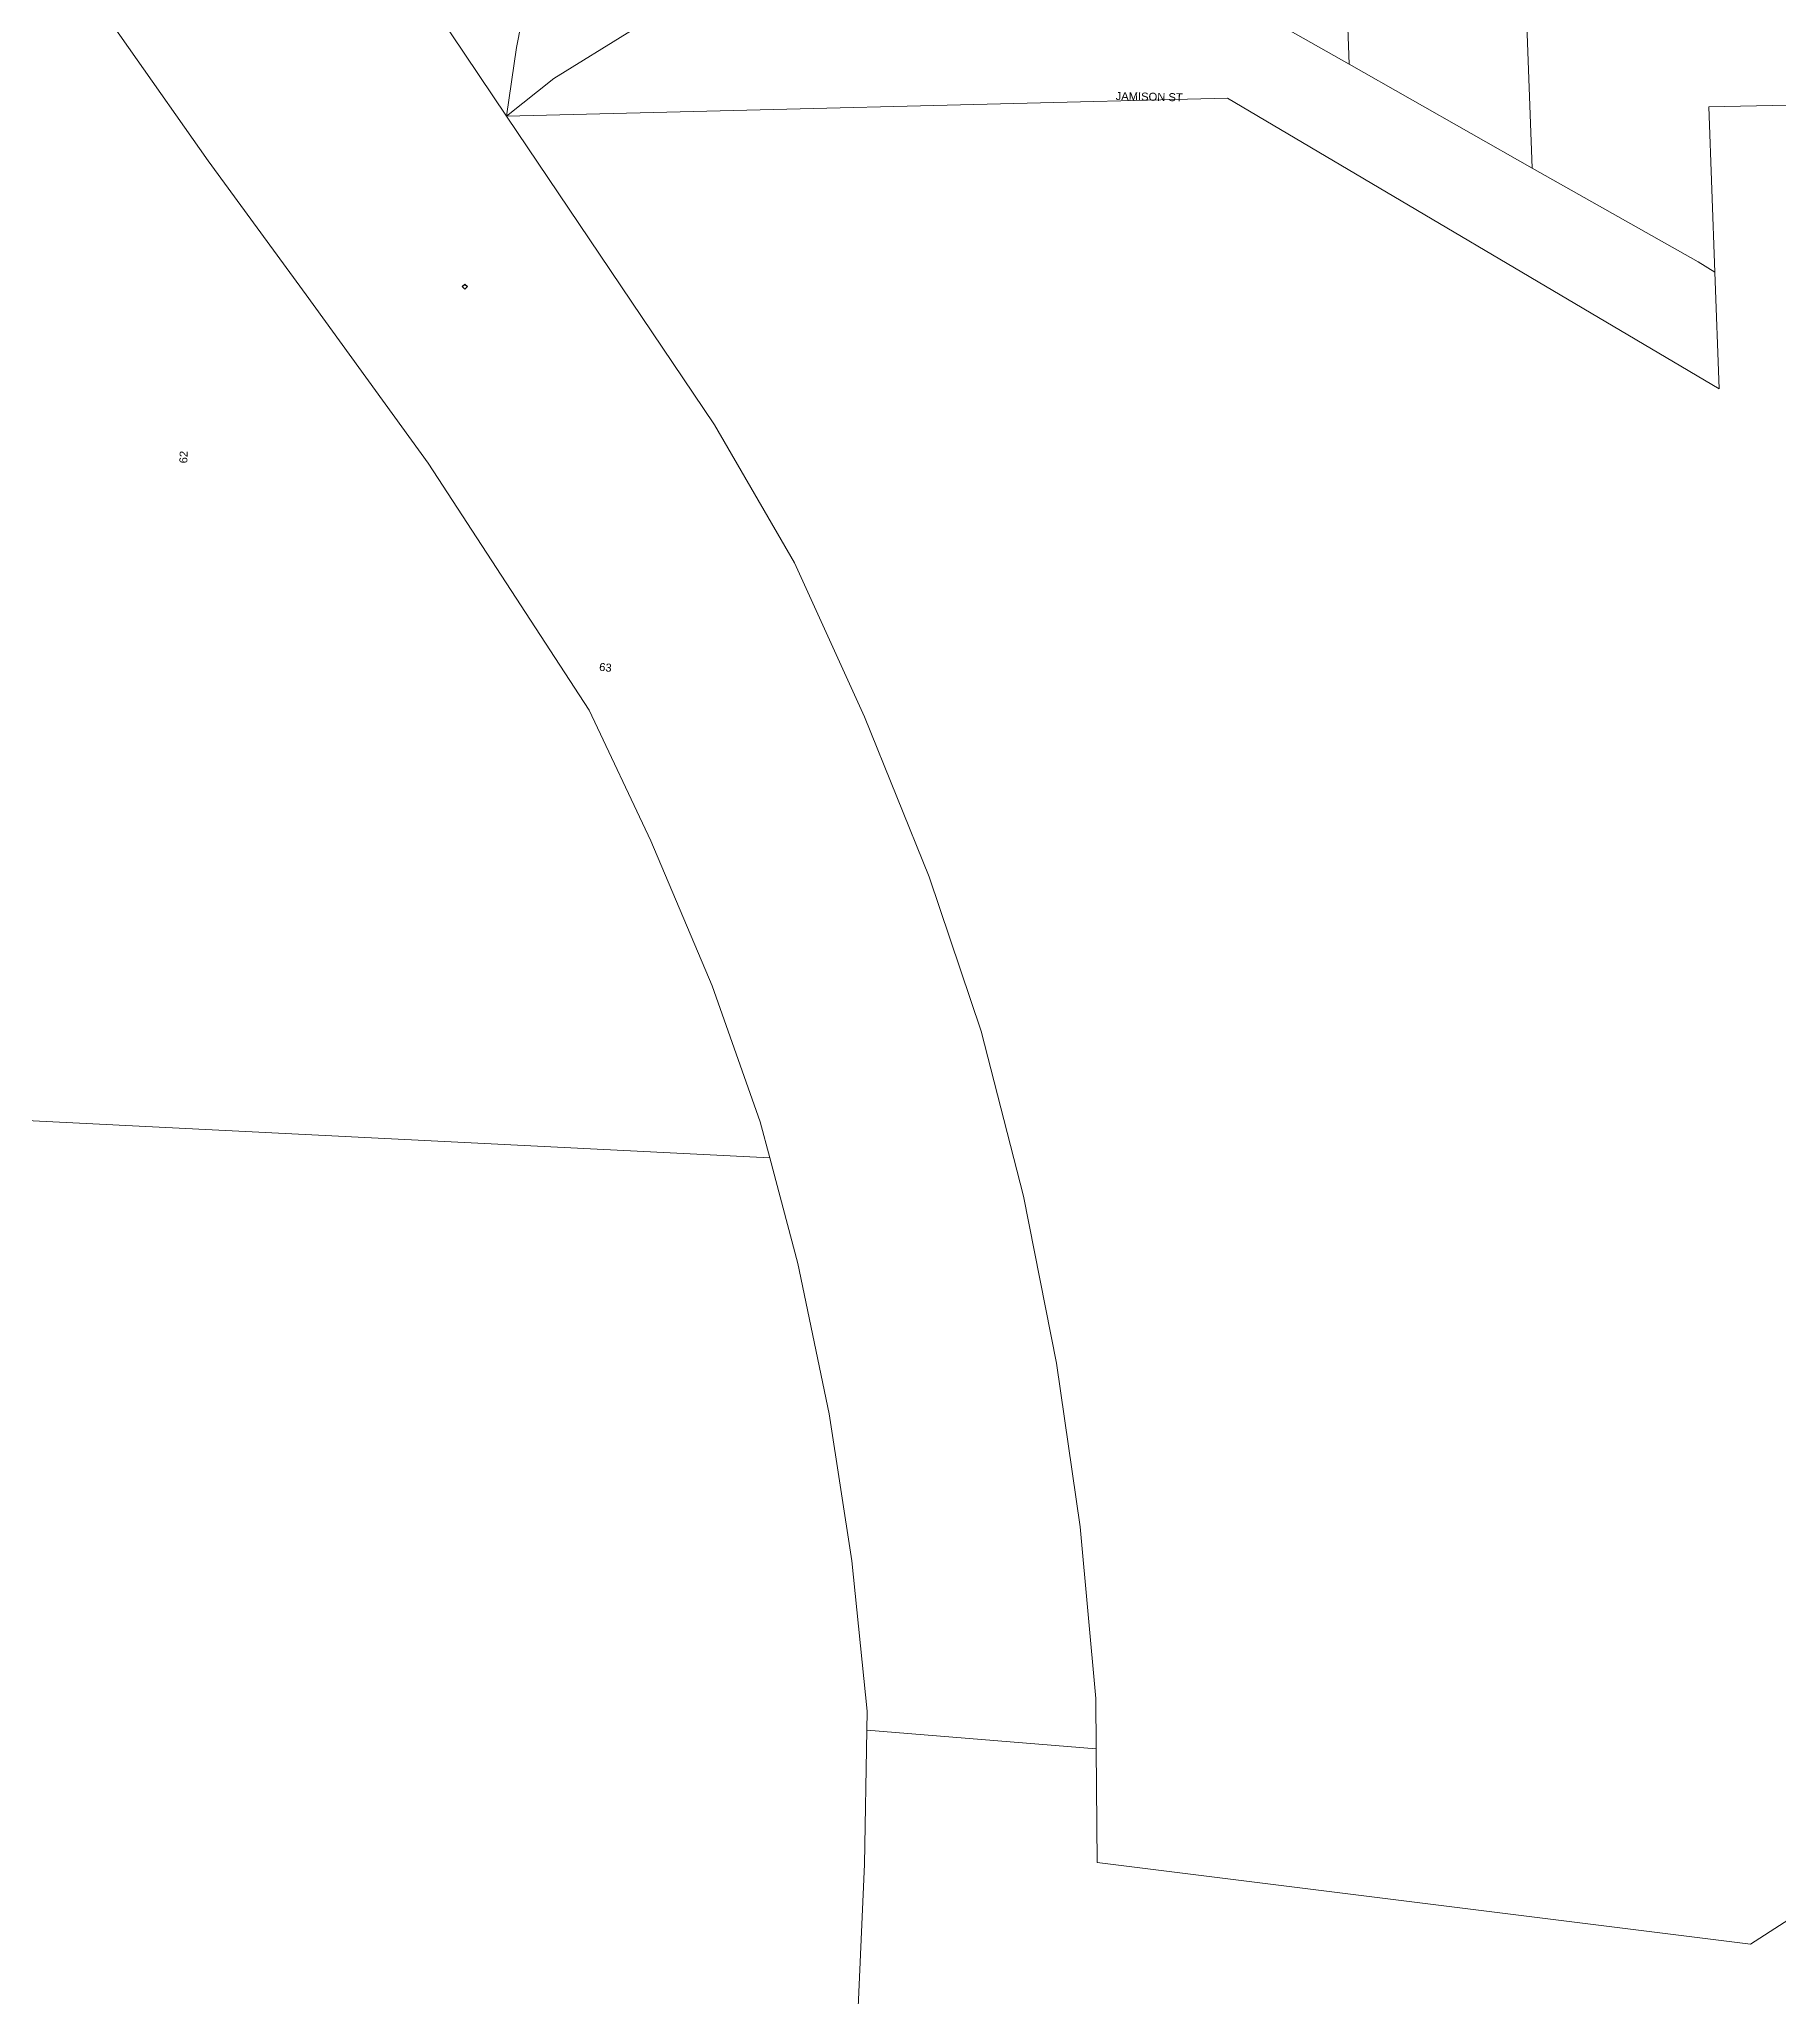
# Model space of a CAD drawing. Header units: metres. Extents: x 215242 to 217366, y 6358903 to 6360574.
# Drawn here: x 216493.6 to 216885, y 6359619.3 to 6360059.7 of the extents above; entities that cross this region are included whole.
import ezdxf
from ezdxf.enums import TextEntityAlignment as Align

# ---------------------------------------------------------------- set-up
doc = ezdxf.new("R2010")
doc.units = ezdxf.units.M
doc.layers.get('0').update_dxf_attribs({"color": 6})
doc.layers.add('Cadastre Land Parcels_SP_EXT', color=9, linetype='Continuous', lineweight=5)
doc.layers.add('Cadastre Roads_SP_EXT', color=9, linetype='Continuous', lineweight=5)
doc.layers.add('Services_SP_EXT', color=7, linetype='Continuous')
doc.layers.get('0').freeze()
doc.styles.get("Standard").update_dxf_attribs({"font": 'arial.ttf'})

# ---------------------------------------------------------------- blocks, each defined once
blk = doc.blocks.new('CCP_EXT')
blk.add_wipeout([(0, 0.57), (0.57, 0), (0, -0.57), (-0.57, 0)])
blk.add_lwpolyline([(-0.57, 0), (0, 0.57), (0.57, 0), (0, -0.57), (-0.57, 0)])
at = {"flags": 1}
blk.add_attdef('Z', (0, 0), '', height=0.2, dxfattribs=at)
at = {"flags": 9}
for tag, p in [('CCP_TYPE', (0, 0)), ('CONSTRUCTED_VOLTAGE', (0, -0.2)), ('OPERATING_VOLTAGE', (0, -0.6)), ('ORIENTATION', (0, -0.8)), ('OWNED_BY', (0, -1)), ('STATE', (0, -1.8)), ('NO_PHASES', (0, -0.4)), ('USAGE', (0, -1.2)), ('LEGEND', (0, -1.4)), ('LIFE_SUPPORT', (0, -1.6)), ('NOTES', (0, -2))]:
    blk.add_attdef(tag, text='', height=0.2, dxfattribs=at).set_placement(p, align=Align.MIDDLE_LEFT)

msp = doc.modelspace()

# ---------------------------------------------------------------- linework, layer by layer
at = {"layer": 'Cadastre Land Parcels_SP_EXT', "linetype": 'Continuous'}
for points in [[(216655.82, 6359816.14), (216645.03, 6359846.71), (216631.22, 6359879.36), (216617.38, 6359908.75), (216581.18, 6359964.33), (216553.71, 6360002.14), (216531.68, 6360032.33), (216495.84, 6360083.39), (216447.36, 6360175.83), (216447.52, 6360150.18), (216447.97, 6360065.84), (216448.08, 6360045.53), (216448.22, 6360025.34)], [(216495.84, 6360083.39), (216531.68, 6360032.33), (216553.71, 6360002.14), (216581.18, 6359964.33), (216617.38, 6359908.75), (216631.22, 6359879.36), (216645.03, 6359846.71), (216655.82, 6359816.14), (216657.98, 6359808.07), (216664.3, 6359784.27), (216671.35, 6359750.49), (216676.46, 6359717.42), (216679.91, 6359683.61), (216679.83, 6359679.32), (216731.42, 6359675.1), (216731.36, 6359686.44), (216731.36, 6359686.44), (216727.84, 6359725.02), (216722.51, 6359761.89), (216715.06, 6359799.45), (216705.54, 6359836.51), (216693.84, 6359871.22), (216679.28, 6359907.24), (216663.59, 6359941.88), (216645.59, 6359972.88), (216598.77, 6360042.34), (216545.72, 6360121.26)], [(216905.04, 6360045.22), (216869.25, 6360044.47), (216870.62, 6360007.25), (216871.59, 6359981.02), (216760.97, 6360046.41), (216598.77, 6360042.34), (216645.59, 6359972.88), (216663.59, 6359941.88), (216679.28, 6359907.24), (216693.84, 6359871.22), (216705.54, 6359836.51), (216715.06, 6359799.45), (216722.51, 6359761.89), (216727.84, 6359725.02), (216731.36, 6359686.44), (216731.42, 6359675.1), (216731.68, 6359649.52), (216856.42, 6359633.97), (216878.61, 6359631.17), (217143.44, 6359801.58)], [(216448.37, 6360005.42), (216449.25, 6359896.54), (216449.46, 6359876.4), (216450.38, 6359818.5), (216657.98, 6359808.07), (216655.82, 6359816.14), (216655.82, 6359816.14)]]:
    msp.add_lwpolyline(points, dxfattribs=at)
for points in [[(216785.98, 6360117.82), (216765.86, 6360117.08), (216745.74, 6360116.34), (216747.59, 6360066.06), (216765.94, 6360066.74), (216788.33, 6360054.02), (216785.98, 6360117.82)], [(216826.22, 6360119.3), (216806.1, 6360118.56), (216785.98, 6360117.82), (216788.33, 6360054.02), (216829.47, 6360030.63), (216826.22, 6360119.3)], [(216676.93, 6359594.99), (216679.29, 6359649.17), (216679.83, 6359679.32), (216679.91, 6359683.61), (216676.46, 6359717.42), (216671.35, 6359750.49), (216664.3, 6359784.27), (216657.98, 6359808.07), (216450.38, 6359818.5), (216451.21, 6359769.85), (216453.33, 6359695.24), (216453.96, 6359676.1), (216457.45, 6359584.96), (216676.93, 6359594.99)]]:
    msp.add_lwpolyline(points, close=True, dxfattribs=at)
at = {"layer": 'Cadastre Roads_SP_EXT', "linetype": 'Continuous'}
for points in [[(216601.03, 6360057.79), (216604.28, 6360074.24), (216589.33, 6360085.31), (216571.74, 6360107.47), (216554.38, 6360135.42), (216544.74, 6360159.3), (216537.75, 6360155.75), (216530.17, 6360150.84), (216545.72, 6360121.26), (216598.77, 6360042.34), (216601.03, 6360057.79)], [(216870.62, 6360007.25), (216866.86, 6360009.58), (216829.47, 6360030.63), (216788.33, 6360054.02), (216765.94, 6360066.74), (216747.59, 6360066.06), (216727.47, 6360065.32), (216707.35, 6360064.58), (216687.23, 6360063.84), (216667.11, 6360063.1), (216647, 6360062.36), (216626.88, 6360061.61), (216609.45, 6360050.84), (216598.77, 6360042.34), (216760.97, 6360046.41), (216871.59, 6359981.02), (216870.62, 6360007.25)]]:
    msp.add_lwpolyline(points, close=True, dxfattribs=at)

# ---------------------------------------------------------------- texts
at = {"layer": 'Cadastre Land Parcels_SP_EXT'}
for s, rotation, p in [('62', 87.79, (216526.95, 6359964.23)), ('63', 354.0398, (216619.55, 6359917.62))]:
    msp.add_text(s, height=1.8, rotation=rotation, dxfattribs=at).set_placement(p)
at = {"layer": 'Cadastre Roads_SP_EXT'}
msp.add_text('JAMISON ST', height=1.8, rotation=358.8237, dxfattribs=at).set_placement((216735.79, 6360045.98))

# ---------------------------------------------------------------- next in the draw order: block references
at = {"layer": 'Services_SP_EXT', "rotation": 90.0000000000002}
msp.add_blockref('CCP_EXT', (216589.39, 6360004), dxfattribs=at)

doc.saveas('drawing.dxf')
